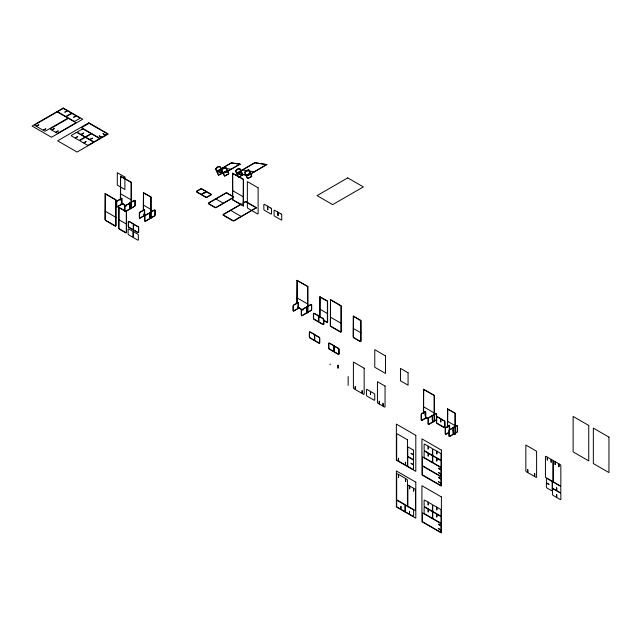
<?xml version="1.0" encoding="UTF-8"?>
<svg xmlns="http://www.w3.org/2000/svg" width="641" height="641" viewBox="0 0 641 641"><rect width="100%" height="100%" fill="white"/><g stroke="black" fill="none" stroke-linecap="round" stroke-linejoin="round"><path stroke-width="0.96" d="M236.465 173.407L254.789 162.67L266.784 164.529L248.692 175.161M120.364 200.048L120.588 176.203L131.349 182.413L131.349 208.101A0.905 0.521 60 0 1 130.708 208.469M105.012 193.766L115.765 199.976L115.765 225.664A0.905 0.521 60 0 1 115.132 226.033L105.653 220.56A0.905 0.521 60 0 1 105.012 219.454L105.244 193.638L115.997 199.848L115.997 225.528A0.905 0.521 60 0 1 115.356 225.904L105.877 220.432A0.905 0.521 60 0 1 105.244 219.318L105.244 193.638M120.364 176.339L131.349 182.413M123.096 203.566L117.399 206.859A0.905 0.521 -60 0 1 116.758 206.49L116.758 202.059A0.905 0.521 -60 0 1 117.399 200.954L121.758 198.438L117.167 200.817A0.905 0.521 -60 0 0 116.526 201.923L116.526 206.354A0.905 0.521 -60 0 0 117.167 206.722L122.864 203.437M143.247 210.44L143.48 192.693L151.084 197.083L151.084 217.628A0.905 0.521 60 0 1 150.443 218.004M118.689 207.452L126.293 211.842L126.293 232.387A0.905 0.521 60 0 1 125.652 232.755L119.33 229.101A0.905 0.521 60 0 1 118.689 227.996L118.922 207.315L126.525 211.706L126.525 232.25A0.905 0.521 60 0 1 125.884 232.627L119.563 228.973A0.905 0.521 60 0 1 118.922 227.867L118.922 207.315M124.947 211.218L124.947 206.787A0.905 0.521 -60 0 1 125.588 205.673L129.947 203.157L125.356 205.545A0.905 0.521 -60 0 0 124.715 206.65L124.715 211.081M129.947 208.261L129.955 202.893L134.314 200.377A0.905 0.521 -60 0 1 134.947 200.745L134.947 205.176A0.905 0.521 -60 0 1 134.314 206.282L125.356 211.45M129.955 202.893L134.538 200.505A0.905 0.521 -60 0 1 135.179 200.873L135.179 205.304A0.905 0.521 -60 0 1 134.538 206.418L125.588 211.586A0.905 0.521 -60 0 1 125.291 211.674M129.762 208.173L129.714 203.029M143.247 192.829L151.084 197.083M145.066 215.312L140.179 218.132A0.905 0.521 -60 0 1 139.546 217.764L139.546 213.333A0.905 0.521 -60 0 1 140.179 212.227L144.537 209.711L139.954 212.091A0.905 0.521 -60 0 0 139.313 213.205L139.313 217.636A0.905 0.521 -60 0 0 139.954 218.004L144.834 215.184M231.457 162.75L216.778 171.395L231.521 162.894L240.006 164.208L231.521 162.894M217.499 171.572C224.895 170.33 219.454 162.942 215.961 168.391A1.338 0.769 0 0 0 215.632 169.064L218.429 175.009L222.147 173.166A1.338 0.769 0 0 0 222.475 172.493L221.177 169.649L224.406 175.938L228.38 174.136A1.338 0.769 0 0 0 228.709 173.463L227.154 170.57L228.476 173.415A1.338 0.769 0 0 1 228.124 174.088L224.991 176.035M217.467 171.636L221.361 169.536M217.828 171.772L221.433 169.689M221.938 169.312L225.167 167.453L226.041 167.654L227.339 170.458L223.549 172.653M222.195 169.352L225.752 167.453M149.906 212.532L154.497 210.152A0.905 0.521 -60 0 1 155.138 210.52L155.138 214.951A0.905 0.521 -60 0 1 154.497 216.057L145.539 221.233A0.905 0.521 -60 0 1 144.898 220.857L144.898 216.426A0.905 0.521 -60 0 1 145.539 215.32L149.898 212.804L145.315 215.192A0.905 0.521 -60 0 0 144.674 216.297L144.674 220.728A0.905 0.521 -60 0 0 145.315 221.097L154.265 215.929A0.905 0.521 -60 0 0 154.906 214.823L154.906 210.384A0.905 0.521 -60 0 0 154.265 210.016L149.906 212.532L149.714 217.812M133.472 223.917L129.113 221.401A0.905 0.521 60 0 0 128.472 221.77L128.472 226.201A0.905 0.521 60 0 0 129.113 227.315L138.071 232.483A0.905 0.521 60 0 0 138.704 232.114L138.704 227.683A0.905 0.521 60 0 0 138.071 226.577L133.48 224.19L137.839 226.706A0.905 0.521 60 0 1 138.48 227.811L138.48 232.242A0.905 0.521 60 0 1 137.839 232.619L128.881 227.443A0.905 0.521 60 0 1 128.24 226.337L128.24 221.906A0.905 0.521 60 0 1 128.881 221.538L133.472 223.917L133.48 229.286M223.477 172.501L227.339 170.458M223.813 172.693L227.411 170.61M239.934 164.056L225.36 172.477A1.338 0.769 0 0 1 224.174 172.637L216.834 171.532L224.246 172.79A1.338 0.769 0 0 0 225.416 172.613L240.006 164.208M133.472 229.021L133.713 224.062M232.531 173.302L243.516 179.376L243.284 205.937L232.531 199.728L232.531 173.302L243.516 179.376M266.856 164.681L254.862 162.822L236.545 173.447L247.386 175.209A1.338 0.769 0 0 0 248.564 175.033L266.784 164.529M202.091 194.087L206.506 191.803L210.865 194.319A0.905 0.521 0 0 1 210.865 195.056L207.027 197.276A0.905 0.521 0 0 1 205.745 197.276L196.795 192.1A0.905 0.521 0 0 1 196.795 191.363L200.633 189.151A0.905 0.521 0 0 1 201.907 189.151L206.266 191.667L201.835 194.015M201.851 194.215L206.506 191.539L210.865 194.055A0.905 0.521 0 0 1 210.865 194.792L207.027 197.003A0.905 0.521 0 0 1 205.745 197.003L196.795 191.835A0.905 0.521 0 0 1 196.795 191.098L200.633 188.879A0.905 0.521 0 0 1 201.907 188.879L206.266 191.395M237.434 173.647C244.886 172.317 239.309 165.058 235.896 170.458A1.338 0.769 0 0 0 235.567 171.131L238.244 176.956L238.917 177.18M241.296 171.604L237.402 173.703M237.771 173.839L241.369 171.756L242.691 174.6A1.338 0.769 0 0 1 242.338 175.273L238.556 177.14M247.891 178.583L251.216 176.652A1.338 0.769 0 0 0 251.544 175.979L250.246 173.126L251.801 175.971A1.338 0.769 0 0 1 251.464 176.684L247.498 178.486L244.678 172.541A1.338 0.769 0 0 1 245.03 171.868C248.844 166.396 253.532 174.031 246.825 175.097M246.641 175.209L250.431 173.014M246.897 175.249L250.503 173.166M233.212 196.523L226.449 192.621L208.654 202.893A0.905 0.521 0 0 0 208.654 203.63L214.983 207.283A0.905 0.521 0 0 0 216.265 207.283L233.228 197.484M233.212 196.787L226.449 192.885L208.654 203.157A0.905 0.521 0 0 0 208.654 203.894L214.983 207.548A0.905 0.521 0 0 0 216.265 207.548L233.212 197.765M232.531 199.728L243.516 205.801M241.385 203.942L223.413 214.31A0.905 0.521 0 0 0 223.413 215.047L232.891 220.52A0.905 0.521 0 0 0 234.173 220.52L256.416 207.684L234.173 220.792A0.905 0.521 0 0 1 232.891 220.792L223.413 215.32A0.905 0.521 0 0 1 223.413 214.575L241.385 204.207M243.091 202.949L245.663 201.466L256.416 207.684M243.091 203.213L245.663 201.739L256.416 207.948M296.887 303.193L297.12 280.333L307.872 286.551L307.872 312.231A0.905 0.521 60 0 1 307.231 312.6M296.887 280.47L307.872 286.551M298.281 307.664L298.281 302.568L293.698 304.948A0.905 0.521 -60 0 0 293.057 306.053L293.057 310.484A0.905 0.521 -60 0 0 293.698 310.853L299.395 307.568M298.281 302.568L293.923 305.084A0.905 0.521 -60 0 0 293.29 306.19L293.29 310.621A0.905 0.521 -60 0 0 293.923 310.989L298.81 308.169M298.225 307.504L298.049 302.432M319.779 316.526L320.003 296.823L327.607 301.214L327.607 321.766A0.905 0.521 60 0 1 326.974 322.135L323.016 319.851M306.238 307.159L301.879 309.675A0.905 0.521 -60 0 0 301.246 310.781L301.246 315.212A0.905 0.521 -60 0 0 301.879 315.58L310.837 310.412A0.905 0.521 -60 0 0 311.478 309.307L311.478 304.876A0.905 0.521 -60 0 0 310.837 304.507L306.478 307.023L306.646 312.359L306.238 307.159L302.111 309.811A0.905 0.521 -60 0 0 301.47 310.917L301.47 315.348A0.905 0.521 -60 0 0 302.111 315.717L311.069 310.548A0.905 0.521 -60 0 0 311.702 309.443L311.702 305.004A0.905 0.521 -60 0 0 311.069 304.635L306.478 307.023M319.779 296.959L327.607 301.214M330.275 299.748L341.028 305.957L341.028 331.645A0.905 0.521 60 0 1 340.395 332.014L330.916 326.541A0.905 0.521 60 0 1 330.275 325.428L330.5 299.611L341.26 305.821L341.26 331.509A0.905 0.521 60 0 1 340.619 331.878L331.141 326.405A0.905 0.521 60 0 1 330.5 325.299L330.5 299.611M318.625 315.861L314.266 313.345A0.905 0.521 60 0 0 313.625 313.713L313.625 318.144A0.905 0.521 60 0 0 314.266 319.25L323.216 324.426A0.905 0.521 60 0 0 323.857 324.058L323.857 319.627A0.905 0.521 60 0 0 323.216 318.513L318.633 316.133L322.992 318.649A0.905 0.521 60 0 1 323.625 319.755L323.625 324.186A0.905 0.521 60 0 1 322.992 324.554L314.034 319.386A0.905 0.521 60 0 1 313.393 318.281L313.393 313.85A0.905 0.521 60 0 1 314.034 313.481L318.625 315.861L318.633 321.229M318.625 320.957L318.393 315.997M314.539 334.466L310.18 331.95A0.905 0.521 60 0 0 309.547 332.318L309.547 336.749A0.905 0.521 60 0 0 310.18 337.855L319.138 343.031A0.905 0.521 60 0 0 319.779 342.655L319.779 338.224A0.905 0.521 60 0 0 319.138 337.118L314.555 334.738L318.906 337.254A0.905 0.521 60 0 1 319.547 338.36L319.547 342.791A0.905 0.521 60 0 1 318.906 343.159L309.956 337.991A0.905 0.521 60 0 1 309.315 336.886L309.315 332.455A0.905 0.521 60 0 1 309.956 332.086L314.539 334.466L314.555 339.834M353.159 316.237L360.763 320.628L360.763 341.172A0.905 0.521 60 0 1 360.13 341.541L353.8 337.887A0.905 0.521 60 0 1 353.159 336.781L353.391 316.101L360.995 320.492L360.995 341.036A0.905 0.521 60 0 1 360.354 341.405L354.032 337.759A0.905 0.521 60 0 1 353.391 336.645L353.391 316.101M314.539 339.562L314.306 334.594M333.857 345.619L329.498 343.103A0.905 0.521 60 0 0 328.857 343.472L328.857 347.903A0.905 0.521 60 0 0 329.498 349.008L338.456 354.177A0.905 0.521 60 0 0 339.089 353.808L339.089 349.377A0.905 0.521 60 0 0 338.456 348.271L333.865 345.892L338.224 348.408A0.905 0.521 60 0 1 338.865 349.513L338.865 353.944A0.905 0.521 60 0 1 338.224 354.313L329.266 349.145A0.905 0.521 60 0 1 328.633 348.031L328.633 343.6A0.905 0.521 60 0 1 329.266 343.231L333.857 345.619L333.865 350.988M333.857 350.715L333.624 345.747M423.397 413.116L423.629 389.271L434.382 395.481L434.382 421.169A0.905 0.521 60 0 1 433.749 421.538L432.587 420.865L432.355 415.472L435.752 413.509A0.905 0.521 -60 0 1 436.385 413.878L436.425 422.403A0.905 0.521 60 0 0 437.066 423.509L444.101 427.571A0.905 0.521 60 0 0 444.734 427.202L444.734 422.034A0.905 0.521 60 0 0 444.101 420.921L440.704 418.966L444.325 420.792A0.905 0.521 60 0 1 444.966 421.898L444.966 427.066A0.905 0.521 60 0 1 444.325 427.435L437.29 423.372A0.905 0.521 60 0 1 436.649 422.267L436.649 417.099A0.905 0.521 60 0 1 437.29 416.73L440.688 418.693L440.704 421.914L440.928 418.829M423.397 389.399L434.382 395.481M426.722 417.652L422.026 420.36A0.905 0.521 -60 0 1 421.385 419.991L421.385 414.815A0.905 0.521 -60 0 1 422.026 413.709L425.424 411.746L421.794 413.573A0.905 0.521 -60 0 0 421.161 414.687L421.161 419.855A0.905 0.521 -60 0 0 421.794 420.224L426.489 417.515M425.424 416.73L425.199 411.618M425.664 416.874C426.642 403.846 422.363 418.437 428.172 418.317M432.579 415.6L435.976 413.637A0.905 0.521 -60 0 1 436.617 414.006L436.617 419.182A0.905 0.521 -60 0 1 435.976 420.288L428.941 424.35A0.905 0.521 -60 0 1 428.3 423.981L428.3 418.813A0.905 0.521 -60 0 1 428.941 417.7L432.338 415.745L428.717 417.571A0.905 0.521 -60 0 0 428.076 418.677L428.076 423.845A0.905 0.521 -60 0 0 428.717 424.214L435.752 420.151A0.905 0.521 -60 0 0 436.385 419.046M447.434 427.659L447.666 408.934L455.27 413.325L455.27 433.869A0.905 0.521 60 0 1 454.629 434.237L453.243 433.709L453.243 427.531L456.64 425.568A0.905 0.521 -60 0 1 457.281 425.936L457.281 431.105A0.905 0.521 -60 0 1 456.64 432.218L449.605 436.281A0.905 0.521 -60 0 1 448.964 435.912L448.964 430.736A0.905 0.521 -60 0 1 449.605 429.63L453.235 427.803L449.838 429.766A0.905 0.521 -60 0 0 449.197 430.872L449.197 436.04A0.905 0.521 -60 0 0 449.838 436.409L456.873 432.346A0.905 0.521 -60 0 0 457.514 431.241L457.514 426.073A0.905 0.521 -60 0 0 456.873 425.704L453.243 427.531M432.346 420.728L432.114 415.608M432.355 415.472L432.587 420.865M436.425 417.235A0.905 0.521 60 0 1 437.066 416.866L440.688 418.693M440.463 418.821L440.463 421.778L440.928 421.786M447.434 409.07L455.27 413.325M449.197 432.427L446.064 434.237A0.905 0.521 -60 0 1 445.431 433.869L445.431 428.701A0.905 0.521 -60 0 1 446.064 427.587L449.469 425.624L445.84 427.459A0.905 0.521 -60 0 0 445.199 428.565L445.199 433.733A0.905 0.521 -60 0 0 445.84 434.101L448.964 432.298M449.71 428.444C449.285 427.859 449.822 420.127 449.477 430.544M453.003 430.624L453.475 430.616L453.003 430.616M453.235 433.436L453.003 427.667M222.739 172.493L222.756 172.533A1.338 0.769 0 0 1 222.403 173.206L218.918 175.025M239.71 168.591L236.152 170.498A1.338 0.769 0 0 0 235.824 171.171L238.62 177.116L242.082 175.233A1.338 0.769 0 0 0 242.41 174.56M219.775 166.524L221.105 169.496M247.714 178.559L244.934 172.581A1.338 0.769 0 0 1 245.287 171.908L248.868 170.009M224.598 175.995L221.858 170.065A1.338 0.769 0 0 1 222.195 169.352M239.43 168.551L241.04 171.564M248.556 169.961L250.174 172.974M218.589 175.073L215.865 169.104M242.442 169.993L254.437 171.844M222.739 167.966L231.225 169.28M241.369 171.756L242.434 174.56M225.496 167.413L227.082 170.418M219.518 166.484L216.217 168.431A1.338 0.769 0 0 0 215.889 169.104M232.755 190.73L243.516 196.939M215.696 198.83L223.3 203.221M230.456 210.248L241.208 216.458M143.48 205.12L151.084 209.511M120.588 193.766L131.349 199.976M320.003 309.25L327.607 313.641M353.391 328.521L360.995 332.911M297.12 297.897L307.872 304.106M330.5 317.175L341.26 323.385M145.699 215.264L144.121 214.35A0.905 0.521 60 0 1 143.88 214.158M149.906 217.628L150.138 212.668M143.888 214.479L145.467 215.392M149.946 217.948L149.665 212.676M121.229 202.997L125.54 205.489M129.955 207.988L130.187 203.021M120.997 203.133L126.173 206.114M323.577 320.436L326.742 322.263A0.905 0.521 60 0 0 327.383 321.894L327.383 301.35M306.478 312.119L306.71 307.151M297.753 307.127L302.929 310.116M297.528 307.263L301.831 309.755M318.809 321.141L318.865 315.997M547.294 460.07L547.478 457.217L551.004 459.252L551.004 462.137M105.244 211.193L115.997 217.411M118.922 219.743L126.525 224.134M314.731 339.746L314.779 334.602M334.049 350.899L334.097 345.755M133.16 236.713L133.352 231.649L137.711 234.165A0.905 0.521 60 0 1 138.352 235.271L138.352 239.702A0.905 0.521 60 0 1 137.711 240.071L128.753 234.902A0.905 0.521 60 0 1 128.12 233.797L128.12 229.366A0.905 0.521 60 0 1 128.753 228.997L133.112 231.513L133.112 236.609M423.629 406.835L434.382 413.044M447.666 421.353L455.27 425.744M556.692 487.737L556.516 490.589L553.119 488.626A0.905 0.521 60 0 1 552.478 487.521L552.478 482.344A0.905 0.521 60 0 1 553.119 481.976L560.154 486.038A0.905 0.521 60 0 1 560.795 487.144L560.795 492.32A0.905 0.521 60 0 1 560.154 492.689L556.757 490.726L556.757 487.841M548.896 484.203L546.404 482.761L546.404 478.843A0.905 0.521 60 0 1 547.045 478.466L551.524 481.054A0.905 0.521 60 0 1 552.165 482.16L552.165 490.285A0.905 0.521 60 0 1 551.524 490.653L547.045 488.073A0.905 0.521 60 0 1 546.404 486.96L546.404 483.042L548.896 484.484M425.44 417.003L428.773 418.934M432.355 421.001L433.516 421.666A0.905 0.521 60 0 0 434.157 421.297L434.157 395.617M453.243 433.709L454.405 434.374A0.905 0.521 60 0 0 455.038 434.005L455.038 413.461M236.553 173.583L247.458 175.354A1.338 0.769 0 0 0 248.628 175.185M559.048 466.776L559.048 463.9L560.202 464.565A0.905 0.521 60 0 1 560.843 465.67L560.843 486.223L553.239 481.832L553.239 461.288A0.905 0.521 60 0 1 553.88 460.911L555.034 461.584L555.034 464.461M558.808 466.64L558.808 463.755L555.274 461.72L555.274 464.605M556.821 494.676L556.821 497.56L560.218 499.515A0.905 0.521 60 0 0 560.859 499.147L560.859 493.979A0.905 0.521 60 0 0 560.218 492.873L553.183 488.811A0.905 0.521 60 0 0 552.542 489.179L552.542 494.347A0.905 0.521 60 0 0 553.183 495.453L556.58 497.416L556.58 494.54M551.244 462.273L551.244 459.389L552.398 460.062A0.905 0.521 60 0 1 553.039 461.167L553.039 481.712L545.435 477.329L545.435 456.777A0.905 0.521 60 0 1 546.076 456.408L547.238 457.081L547.238 459.958M534.81 473.779L534.81 476.656L535.972 477.329A0.905 0.521 60 0 0 536.605 476.96L536.605 451.272L525.852 445.062L525.852 470.742A0.905 0.521 60 0 0 526.493 471.856L527.647 472.521L527.647 469.645M534.57 473.635L534.57 476.519L527.888 472.657L527.888 469.781M453.475 427.667L453.475 433.572M449.237 425.496L449.237 430.407M447.666 408.934L447.666 427.523M423.629 389.271L423.629 412.98M348.159 376.555L348.159 385.417M330.099 364L330.099 364.737M320.003 296.823L320.003 317.375M307.648 286.679L307.648 312.367A0.905 0.521 60 0 1 307.007 312.736M297.12 280.333L297.12 303.057M278.026 212.227L278.026 215.769L277.785 212.091M267.794 206.314L267.794 209.863L267.553 206.178M243.284 179.512L243.284 205.937M232.755 173.166L232.755 199.591M150.851 197.22L150.851 217.764A0.905 0.521 60 0 1 150.21 218.132M144.778 214.671L144.546 209.439L144.537 214.807M144.305 209.575L144.305 214.679M143.48 192.693L143.48 210.304M133.24 224.054L133.24 229.149M131.117 182.549L131.117 208.237A0.905 0.521 60 0 1 130.476 208.605M121.998 203.389L121.766 198.165L121.758 203.534M121.526 198.301L121.526 203.397M120.588 176.203L120.588 199.912M221.61 169.985A1.338 0.769 0 0 1 221.938 169.312M63.259 108.025L32.05 126.045L51.496 137.27L82.705 119.25L63.259 108.025M57.185 111.903L34.943 124.747A0.905 0.521 0 0 0 34.943 125.484L36.096 126.157L38.901 124.819L36.337 126.293L43.019 130.147L45.815 128.809L43.259 130.291L44.421 130.956A0.905 0.521 0 0 0 45.695 130.956L67.946 118.112L57.185 111.903M62.626 108.762L58.147 111.35A0.905 0.521 0 0 0 58.147 112.087L65.182 116.149A0.905 0.521 0 0 0 66.464 116.149L70.935 113.561A0.905 0.521 0 0 0 70.935 112.824L67.537 110.861L64.741 112.199L67.297 110.725L63.9 108.762A0.905 0.521 0 0 0 62.626 108.762M71.255 113.745L66.776 116.333A0.905 0.521 0 0 0 66.776 117.071L73.811 121.133A0.905 0.521 0 0 0 75.093 121.133L79.572 118.553A0.905 0.521 0 0 0 79.572 117.808L76.175 115.853L73.619 117.327L75.934 115.709L72.537 113.745A0.905 0.521 0 0 0 71.255 113.745M68.387 118.369L50.591 128.641A0.905 0.521 0 0 0 50.591 129.378L51.753 130.051L54.309 128.569L51.993 130.187L55.519 132.222L58.315 130.884L55.759 132.367L56.921 133.032A0.905 0.521 0 0 0 58.195 133.032L75.991 122.76L68.387 118.369M88.843 122.8L57.634 140.82L77.08 152.045L108.289 134.025L88.843 122.8M89.091 123.312L81.487 127.703L99.283 137.975A0.905 0.521 0 0 0 100.565 137.975L101.719 137.302L99.163 135.828L101.959 137.166L105.493 135.131L102.929 133.649L105.733 134.987L106.887 134.322A0.905 0.521 0 0 0 106.887 133.584L89.091 123.312M76.063 132.687L71.584 135.275A0.905 0.521 0 0 0 71.584 136.012L74.981 137.975L77.777 136.637L75.221 138.111L78.619 140.075A0.905 0.521 0 0 0 79.901 140.075L84.372 137.486A0.905 0.521 0 0 0 84.372 136.749L77.337 132.687A0.905 0.521 0 0 0 76.063 132.687M82.136 129.178L77.657 131.766A0.905 0.521 0 0 0 77.657 132.503L81.054 134.466L83.618 132.991L81.295 134.602L84.692 136.565A0.905 0.521 0 0 0 85.974 136.565L90.453 133.977A0.905 0.521 0 0 0 90.453 133.24L83.418 129.178A0.905 0.521 0 0 0 82.136 129.178M84.692 137.671L80.221 140.259A0.905 0.521 0 0 0 80.221 140.996L83.618 142.959L86.174 141.485L83.859 143.095L87.256 145.058A0.905 0.521 0 0 0 88.53 145.058L93.009 142.47A0.905 0.521 0 0 0 93.009 141.733L85.974 137.671A0.905 0.521 0 0 0 84.692 137.671M90.774 134.161L86.295 136.749A0.905 0.521 0 0 0 86.295 137.486L89.692 139.45L92.488 138.111L89.932 139.586L93.33 141.549A0.905 0.521 0 0 0 94.612 141.549L99.083 138.969A0.905 0.521 0 0 0 99.083 138.224L92.048 134.161A0.905 0.521 0 0 0 90.774 134.161M347.743 177.894L317.039 195.617L332.647 204.631L363.351 186.908L347.743 177.894M425.424 413.782L425.424 413.782M425.44 414.431L425.44 414.431M432.346 417.772L432.346 417.772M432.355 418.421L432.355 418.421M258.115 187.805L247.354 181.595L247.354 207.283A0.905 0.521 60 0 0 247.995 208.389L257.474 213.862A0.905 0.521 60 0 0 258.115 213.493L258.115 187.805M270.871 208.093L264.477 204.399A0.905 0.521 60 0 0 263.836 204.767L263.836 209.206A0.905 0.521 60 0 0 264.477 210.312L270.871 214.006A0.905 0.521 60 0 0 271.512 213.637L271.512 209.206A0.905 0.521 60 0 0 270.871 208.093M281.103 214.006L274.709 210.312A0.905 0.521 60 0 0 274.068 210.681L274.068 215.112A0.905 0.521 60 0 0 274.709 216.217L281.103 219.911A0.905 0.521 60 0 0 281.744 219.543L281.744 215.112A0.905 0.521 60 0 0 281.103 214.006M588.742 425.448L573.134 416.442L573.134 451.889L588.742 460.903L588.742 425.448M608.95 437.122L593.342 428.108L593.342 463.555L608.95 472.569L608.95 437.122M124.899 177.084L117.295 172.693L117.295 185.113L124.899 189.504L124.899 177.084M298.522 302.424L298.522 307.52L298.522 302.424M385.521 355.899L374.761 349.682L374.761 367.245L385.521 373.455L385.521 355.899M408.069 372.782L400.465 368.391L400.465 380.81L408.069 385.201L408.069 372.782M557.021 469.757L557.021 469.757M364.16 368.23L353.399 362.021L353.399 387.701A0.905 0.521 60 0 0 354.04 388.815L355.202 389.48L355.202 386.531L355.443 389.624L362.117 393.478L362.117 390.521L362.357 393.614L363.519 394.287A0.905 0.521 60 0 0 364.16 393.919L364.16 368.23M385.049 386.074L377.437 381.683L377.437 402.228A0.905 0.521 60 0 0 378.078 403.341L379.24 404.006L379.24 401.05L379.48 404.142L383.006 406.178L383.006 403.229L383.246 406.322L384.408 406.987A0.905 0.521 60 0 0 385.049 406.618L385.049 386.074M338.023 365.178L338.023 368.126L338.023 365.178M370.466 391.443L367.069 389.48A0.905 0.521 60 0 0 366.428 389.848L366.428 395.016A0.905 0.521 60 0 0 367.069 396.122L374.104 400.184A0.905 0.521 60 0 0 374.745 399.816L374.745 394.648A0.905 0.521 60 0 0 374.104 393.542L370.706 391.579L370.466 394.391L370.466 391.443M415.801 435.343L396.362 424.118L396.362 460.158L415.801 471.383L415.801 435.343M441.385 450.11L421.938 438.885L421.938 474.925L441.385 486.15L441.385 450.11M428.156 446.168L424.759 444.213A0.905 0.521 60 0 0 424.118 444.582L424.118 449.75A0.905 0.521 60 0 0 424.759 450.855L431.794 454.918A0.905 0.521 60 0 0 432.435 454.549L432.435 449.381A0.905 0.521 60 0 0 431.794 448.275L428.396 446.312L428.156 449.125L428.156 446.168M436.785 451.16L433.388 449.197A0.905 0.521 60 0 0 432.755 449.565L432.755 454.733A0.905 0.521 60 0 0 433.388 455.839L440.423 459.901A0.905 0.521 60 0 0 441.064 459.533L441.064 454.365A0.905 0.521 60 0 0 440.423 453.259L437.026 451.296L436.785 454.108L436.785 451.16M407.436 439.758L396.675 433.548L396.675 459.236A0.905 0.521 60 0 0 397.316 460.342L398.478 461.007L398.478 458.059L398.718 461.151L405.4 465.005L405.4 462.049L405.641 465.142L406.795 465.815A0.905 0.521 60 0 0 407.436 465.446L407.436 439.758M428.156 453.259L424.759 451.304A0.905 0.521 60 0 0 424.118 451.673L424.118 456.841A0.905 0.521 60 0 0 424.759 457.946L431.794 462.009A0.905 0.521 60 0 0 432.435 461.64L432.435 456.472A0.905 0.521 60 0 0 431.794 455.358L428.396 453.403L428.156 456.216L428.156 453.259M436.785 458.251L433.388 456.288A0.905 0.521 60 0 0 432.755 456.656L432.755 461.824A0.905 0.521 60 0 0 433.388 462.93L440.423 466.993A0.905 0.521 60 0 0 441.064 466.624L441.064 461.456A0.905 0.521 60 0 0 440.423 460.35L437.026 458.387L436.785 461.2L436.785 458.251M412.876 449.75L408.397 447.162A0.905 0.521 60 0 0 407.756 447.53L407.756 455.655A0.905 0.521 60 0 0 408.397 456.769L412.876 459.349A0.905 0.521 60 0 0 413.509 458.98L413.509 455.062L410.953 453.307L413.509 454.781L413.509 450.855A0.905 0.521 60 0 0 412.876 449.75M440.303 467.225L422.515 456.953L422.515 465.735L440.303 476.007A0.905 0.521 60 0 0 440.944 475.638L440.944 474.3L438.388 472.545L440.944 474.02L440.944 469.949L438.388 468.194L440.944 469.677L440.944 468.331A0.905 0.521 60 0 0 440.303 467.225M412.876 459.717L408.397 457.137A0.905 0.521 60 0 0 407.756 457.506L407.756 465.63A0.905 0.521 60 0 0 408.397 466.736L412.876 469.324A0.905 0.521 60 0 0 413.509 468.948L413.509 465.029L410.953 463.275L413.509 464.749L413.509 460.831A0.905 0.521 60 0 0 412.876 459.717M440.303 476.375L422.515 466.103L422.515 474.885L440.303 485.157A0.905 0.521 60 0 0 440.944 484.788L440.944 483.45L438.388 481.695L440.944 483.17L440.944 479.099L438.388 477.345L440.944 478.827L440.944 477.489A0.905 0.521 60 0 0 440.303 476.375M415.801 482.16L396.362 470.935L396.362 506.975L415.801 518.2L415.801 482.16M441.385 496.935L421.938 485.71L421.938 521.75L441.385 532.975L441.385 496.935M398.478 474.388L397.316 473.723A0.905 0.521 60 0 0 396.675 474.092L396.675 499.78L407.436 505.989L407.436 480.301A0.905 0.521 60 0 0 406.795 479.196L405.641 478.523L405.641 481.479L405.4 478.386L398.718 474.532L398.478 477.345L398.478 474.388M409.679 485.998L408.517 485.325A0.905 0.521 60 0 0 407.876 485.702L407.876 506.246L415.48 510.637L415.48 490.085A0.905 0.521 60 0 0 414.839 488.979L413.685 488.314L413.685 491.262L413.445 488.17L409.92 486.134L409.679 488.955L409.679 485.998M428.156 502.151L424.759 500.188A0.905 0.521 60 0 0 424.118 500.557L424.118 505.733A0.905 0.521 60 0 0 424.759 506.839L431.794 510.901A0.905 0.521 60 0 0 432.435 510.532L432.435 505.364A0.905 0.521 60 0 0 431.794 504.251L428.396 502.296L428.156 505.108L428.156 502.151M436.785 507.135L433.388 505.18A0.905 0.521 60 0 0 432.755 505.549L432.755 510.717A0.905 0.521 60 0 0 433.388 511.822L440.423 515.885A0.905 0.521 60 0 0 441.064 515.516L441.064 510.348A0.905 0.521 60 0 0 440.423 509.234L437.026 507.279L436.785 510.092L436.785 507.135M428.156 509.17L424.759 507.207A0.905 0.521 60 0 0 424.118 507.576L424.118 512.744A0.905 0.521 60 0 0 424.759 513.858L431.794 517.92A0.905 0.521 60 0 0 432.435 517.543L432.435 512.375A0.905 0.521 60 0 0 431.794 511.27L428.396 509.307L428.156 512.127L428.156 509.17M436.785 514.154L433.388 512.191A0.905 0.521 60 0 0 432.755 512.56L432.755 517.728A0.905 0.521 60 0 0 433.388 518.841L440.423 522.904A0.905 0.521 60 0 0 441.064 522.535L441.064 517.359A0.905 0.521 60 0 0 440.423 516.253L437.026 514.29L436.785 517.111L436.785 514.154M440.303 523.2L422.515 512.928L422.515 521.71L440.303 531.982A0.905 0.521 60 0 0 440.944 531.613L440.944 530.275L438.388 528.521L440.944 529.995L440.944 525.924L438.388 524.17L440.944 525.644L440.944 524.306A0.905 0.521 60 0 0 440.303 523.2M404.351 504.579L397.316 500.517A0.905 0.521 60 0 0 396.675 500.885L396.675 506.053A0.905 0.521 60 0 0 397.316 507.167L400.713 509.122L400.954 506.31L400.954 509.266L404.351 511.222A0.905 0.521 60 0 0 404.992 510.853L404.992 505.685A0.905 0.521 60 0 0 404.351 504.579M412.988 509.563L405.953 505.501A0.905 0.521 60 0 0 405.312 505.869L405.312 511.037A0.905 0.521 60 0 0 405.953 512.151L409.351 514.106L409.591 511.294L409.591 514.25L412.988 516.213A0.905 0.521 60 0 0 413.629 515.845L413.629 510.669A0.905 0.521 60 0 0 412.988 509.563"/></g></svg>
